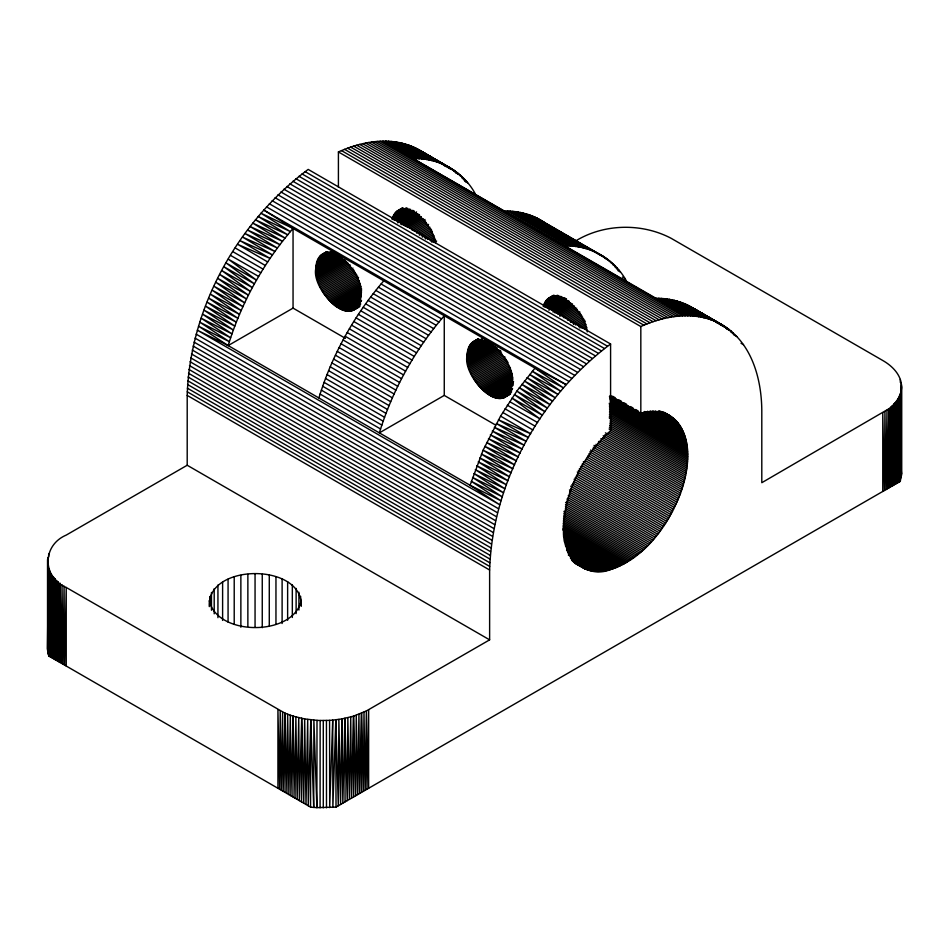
<?xml version="1.0" encoding="UTF-8"?>
<svg xmlns="http://www.w3.org/2000/svg" width="949" height="949" viewBox="0 0 949 949"><rect width="100%" height="100%" fill="white"/><g stroke="black" fill="none" stroke-linecap="round" stroke-linejoin="round"><path stroke-width="1.42" d="M285.032 792.356L285.08 713.245L66.24 587.467C42.041 577.217 42.041 545.343 66.24 535.094L187.202 465.247L489.625 639.851L489.625 570.005C492.472 481.76 540.301 396.552 610.587 344.001L308.176 169.408C237.879 221.959 190.061 307.168 187.202 395.413L187.202 465.247M292.956 796.935L293.051 716.163L285.08 713.245L283.17 791.288L282.6 712.13L281.367 790.244L280.216 710.943L279.623 789.236L277.927 709.686L277.927 788.263M285.08 713.245L286.942 793.459L287.654 714.289L288.899 794.598L290.311 715.261L290.904 795.748L293.051 716.163L304.665 718.939L317.002 720.362L316.895 807.646L336.017 807.101L900.281 481.333L901.55 473.978L901.55 386.682C901.467 375.033 892.274 365.899 882.76 360.49L671.073 238.27C641.666 222.801 603.576 223.596 575.248 241.212M320.086 807.789L320.145 720.493L317.002 720.362M888.893 487.905L888.928 408.746C895.785 403.479 901.562 395.65 901.55 386.682M893.922 484.998L893.97 404.144L892.772 485.663L892.428 405.721L891.55 486.363L890.743 407.263L890.257 487.11L888.928 408.746L761.798 482.709L761.798 412.874C762.023 380.383 752.379 343.277 722.901 325.341L692.497 307.773C681.536 301.201 668.677 298.2 655.949 298.294L382.898 141.164C367.5 141.425 352.411 145.695 338.413 151.947L338.413 187.226M897.742 482.792L897.801 399.161L896.912 483.278L896.663 400.858L895.986 483.8L895.393 402.518L895.002 484.381L893.97 404.144M900.281 481.333L900.85 392.115L901.23 477.679L901.242 383.052M900.316 382.411L900.316 379.458M901.467 475.829L901.467 384.867M301.533 801.881L301.675 718.369L299.338 800.612L298.745 717.717L297.167 799.366L295.863 716.981L295.044 798.145L293.051 716.163M310.56 807.101L310.774 719.828L313.716 807.421L316.895 807.646L313.882 720.137L313.716 807.421L310.56 807.101L48.719 655.925L47.45 648.582L47.925 608.392M66.24 666.044L66.24 587.467L64.615 665.095L64.069 586.15L63.037 664.193L62.017 584.774L61.543 663.327L60.072 583.338L58.743 661.714L58.257 581.856L57.45 660.967L56.572 580.325L56.228 660.255L55.03 578.736L53.998 658.974L53.607 577.111L53.014 658.404L52.337 575.45L52.088 657.871L51.199 573.754L50.499 656.957L50.214 572.033L49.822 656.566L49.372 570.278L49.229 656.222L48.684 568.51L48.174 654.11L48.15 566.719L47.77 652.271L47.758 557.644M48.66 556.968L48.684 554.05M900.316 393.906L899.771 481.618L899.628 395.686L899.178 481.962L898.786 397.429L898.501 482.353L897.801 399.161M610.587 344.001L610.587 430.751C583.338 455.318 564.418 490.87 563.718 527.952C560.669 553.386 584.121 580.029 610.444 569.637C644.205 558.38 667.194 526.909 679.887 494.963C689.828 469.091 695.19 428.746 665.866 413.384M888.928 408.746L887.457 488.735L886.983 410.182L885.963 489.601L884.931 411.558L884.385 490.503L882.76 412.874L882.76 491.44M315.732 268.828C321.628 228.626 365.436 273.324 361.094 295.02C355.199 335.211 311.391 290.524 315.732 268.828L339.671 255.008M466.944 356.124C472.839 315.922 516.647 360.62 512.306 382.317C506.41 422.507 462.59 377.821 466.944 356.124L489.625 343.028M368.651 788.263L368.651 709.686L366.966 789.236L366.373 710.943L365.211 790.244L363.989 712.13L363.408 791.288L361.51 713.245L359.635 793.459L358.936 714.289L357.678 794.598L356.278 715.261L355.673 795.748L353.538 716.163L351.545 798.145L350.727 716.981L349.41 799.366L347.844 717.717L347.251 800.612L344.902 718.369L342.838 803.162L341.913 718.939L353.538 716.163L366.373 710.943L489.625 639.851M310.774 719.828L308.271 805.772L307.701 719.425L306.005 804.467L304.665 718.939L303.751 803.162L301.675 718.369M335.804 719.828L332.862 807.421L332.708 720.137L341.913 718.939L340.584 804.467L338.876 719.425L338.307 805.772L335.804 719.828L336.017 807.101M209.278 606.601C206.574 562.662 303.609 562.591 301.224 606.387M301.224 600.456C293.704 636.565 217.143 636.565 209.278 600.67M392.02 219.207C403.705 191.662 434.108 226.408 435.721 243.205M543.219 306.503C555.39 278.555 586.185 314.736 587.229 331.913M228.163 345.578C241.295 302.577 263.68 262.458 293.051 228.46L534.987 368.129L566.102 384.594L263.68 209.99L293.051 228.46L293.051 308.117L228.163 345.578L197.309 330.181L499.72 504.773L470.087 485.259L228.163 345.578L198.507 326.183L229.361 341.676L199.776 322.174L230.631 337.773L201.117 318.176L231.959 333.882L202.517 314.166L233.347 329.979L203.976 310.157L234.794 326.076L205.494 306.159L236.301 322.174L207.084 302.162L237.867 318.283L208.733 298.176L239.492 314.404L210.429 294.19L241.165 310.537L212.196 290.228L242.897 306.669L214.011 286.278L244.688 302.826L215.898 282.339L246.526 298.994L217.831 278.425L248.424 295.186L219.812 274.522L250.37 291.39L221.864 270.643L252.363 287.618L223.952 266.788L254.415 283.858L226.099 262.968L256.503 280.133L228.294 259.16L258.65 276.444M318.888 397.951C332.02 354.962 354.404 314.843 383.776 280.833M444.262 395.413L444.262 315.756C414.879 349.766 392.506 389.885 379.363 432.874L444.262 395.413L495.366 424.915M500.586 416.113L483.1 450.217L470.087 485.259L500.93 500.775L471.297 481.357L502.199 496.778L472.566 477.454L503.528 492.768L473.895 473.551L504.927 488.759L475.283 469.648L506.386 484.761L476.73 465.757L507.917 480.752L478.237 461.855L509.494 476.766L479.803 457.964L511.143 472.768L481.416 454.085L512.851 468.794L483.1 450.217L514.607 464.832L484.832 446.35L516.434 460.87L486.623 442.507L518.308 456.932L488.462 438.675L520.242 453.017L490.348 434.856L522.235 449.114L492.294 431.06L524.275 445.247L494.299 427.287L526.375 441.392L496.339 423.539L528.522 437.56L498.439 419.814L530.716 433.764L500.586 416.113L516.837 391.13L534.987 368.129L563.326 387.797L532.294 371.273L560.586 391.059L529.625 374.464L557.87 394.381L527.003 377.702L555.201 397.738L524.406 380.988L552.567 401.154L521.843 384.321L549.969 404.618L519.317 387.702L547.407 408.117L516.837 391.13L544.892 411.664L514.382 394.582L542.413 415.259L511.974 398.082L539.981 418.889L509.613 401.629M321.604 254.629L326.646 251.722M397.216 210.986L402.257 208.068M320.881 255.186L326.539 251.912M396.48 211.532L402.151 208.27M320.193 255.803L327.417 251.627M395.804 212.149L403.028 207.985M319.552 256.479L327.12 252.114M395.164 212.837L402.72 208.472M318.959 257.226L327.785 252.137M394.559 213.572L403.384 208.483M318.413 258.021L328.496 252.209M394.013 214.379L404.096 208.555M317.915 258.887L330.513 251.615M393.515 215.233L406.113 207.961M317.464 259.801L331.32 251.793M393.064 216.147L406.919 208.151M317.061 260.773L332.174 252.043M392.661 217.119L407.785 208.389M316.705 261.782L331.83 253.063M392.317 218.14L407.429 209.409M316.408 262.849L334.048 252.671M393.277 218.484L409.66 209.017M316.171 263.964L335.068 253.051M393.028 219.587L410.668 209.409M315.981 265.127L334.878 254.213M394.096 220.026L410.478 210.559M315.839 266.325L337.263 253.952M395.223 220.488L412.862 210.31M315.756 267.559L338.437 254.462M396.409 220.998L414.049 210.808M397.631 221.544L414.013 212.078M315.756 270.133L339.706 256.301M397.667 222.837L416.564 211.924M315.839 271.461L341.047 256.906M400.264 222.718L416.647 213.252M315.981 272.814L342.435 257.535M400.407 224.071L418.046 213.881M316.171 274.19L342.625 258.911M401.854 224.723L419.494 214.533M316.408 275.578L344.131 259.575M403.361 225.388L419.743 215.933M316.705 276.989L345.685 260.263M404.915 226.064L421.297 216.609M317.061 278.413L346.041 261.687M406.528 226.764L421.641 218.033M317.464 279.848L347.702 262.387M408.189 227.463L423.301 218.733M317.915 281.284L348.153 263.822M409.897 228.175L425.01 219.444M318.413 282.719L349.908 264.534M411.652 228.887L425.52 220.88M318.959 284.154L350.466 265.969M412.198 230.322L426.065 222.315M319.552 285.578L351.059 267.393M414.061 231.022L426.659 223.75M320.193 287.001L352.957 268.093M415.959 231.71L428.557 224.439M320.881 288.413L353.645 269.504M416.647 233.122L427.987 226.574M321.604 289.801L354.368 270.892M418.628 233.786L429.968 227.238M322.375 291.177L355.14 272.268M419.399 235.162L430.739 228.614M323.182 292.529L355.946 273.62M421.463 235.791L431.546 229.966M324.024 293.858L356.788 274.949M422.305 237.12L432.388 231.295M324.902 295.151L357.666 276.242M424.452 237.689L432.009 233.324M325.815 296.42L358.58 277.511M425.354 238.946L432.922 234.581M326.753 297.654L358.259 279.469M427.56 239.456L433.859 235.815M327.725 298.84L359.22 280.655M429.79 239.919L433.563 237.736M328.71 300.003L358.959 282.541M430.787 241.07L434.559 238.887M329.73 301.106L359.979 283.644M431.795 242.185L435.579 240.002M330.774 302.173L359.754 285.435M434.096 242.517L436.623 241.058M331.83 303.182L360.81 286.456M332.897 304.143L360.62 288.14M333.989 305.056L361.711 289.054M335.08 305.91L361.545 290.631M336.195 306.705L361.391 292.15M337.298 307.44L361.237 293.609M338.413 308.117L361.094 295.02M339.528 308.722L360.952 296.349M340.632 309.267L360.798 297.63M341.747 309.754L360.644 298.84M342.838 310.157L360.478 299.979M343.929 310.513L361.569 300.323M344.997 310.786L361.379 301.331M346.053 310.987L359.92 302.992M347.097 311.13L359.695 303.858M348.105 311.201L360.715 303.917M349.102 311.189L360.442 304.641M350.074 311.118L358.9 306.029M351.011 310.975L359.79 305.91M351.925 310.762L359.481 306.397M352.803 310.477L359.73 306.48M354.452 309.694L358.236 307.512M472.816 341.925L477.857 339.018M548.415 298.283L553.457 295.364M472.092 342.482L477.75 339.208M547.692 298.828L553.35 295.566M471.404 343.099L478.628 338.923M547.004 299.457L554.228 295.281M470.763 343.787L478.32 339.422M546.363 300.133L553.931 295.768M470.17 344.523L478.984 339.434M545.77 300.869L554.596 295.78M469.613 345.329L479.696 339.505M545.224 301.675L555.307 295.851M469.114 346.183L481.712 338.912M544.726 302.529L557.324 295.258M468.664 347.097L482.531 339.101M544.275 303.455L558.131 295.447M468.26 348.069L482.128 340.062M543.872 304.415L558.985 295.685M467.916 349.09L483.041 340.359M543.516 305.436L558.641 296.705M467.62 350.157L485.259 339.967M544.489 305.78L560.859 296.325M467.371 351.272L486.279 340.359M544.24 306.895L561.879 296.705M467.181 352.423L486.09 341.51M545.307 307.322L561.689 297.867M467.05 353.621L488.474 341.249M546.434 307.784L564.074 297.606M466.967 354.855L489.648 341.759M547.609 308.295L565.248 298.116M548.842 308.84L566.482 298.65M466.967 357.429L492.163 342.874M548.866 310.133L566.517 299.955M467.05 358.758L492.246 344.202M551.476 310.015L567.858 300.56M467.181 360.11L493.646 344.831M552.864 310.643L569.246 301.177M467.371 361.486L493.836 346.207M553.065 312.019L569.436 302.565M467.62 362.886L495.342 346.871M554.56 312.684L570.942 303.229M467.916 364.286L496.896 347.559M556.126 313.372L572.496 303.905M468.26 365.709L497.252 348.983M557.727 314.06L572.852 305.329M468.664 367.144L498.913 349.683M559.388 314.76L574.513 306.041M469.114 368.58L500.621 350.395M559.839 316.195L574.964 307.476M469.613 370.015L501.119 351.83M562.864 316.183L576.719 308.176M470.17 371.45L501.665 353.265M563.409 317.618L577.277 309.611M470.763 372.886L502.258 354.701M565.272 318.318L577.87 311.047M471.404 374.297L502.899 356.112M567.17 319.018L579.768 311.735M472.092 375.709L504.844 356.8M567.858 320.418L580.456 313.146M472.816 377.109L505.58 358.188M569.839 321.094L581.179 314.546M473.587 378.485L506.339 359.564M570.61 322.458L581.951 315.91M474.393 379.837L507.146 360.917M572.674 323.087L582.757 317.263M475.235 381.154L507.988 362.245M573.516 324.416L583.599 318.591M476.113 382.459L507.608 364.274M575.652 324.985L584.477 319.896M477.015 383.716L508.522 365.531M577.822 325.519L585.391 321.153M477.964 384.95L509.459 366.765M578.76 326.753L585.07 323.111M478.925 386.148L510.432 367.963M579.732 327.951L586.031 324.309M479.921 387.299L510.171 369.837M581.986 328.366L585.77 326.183M480.941 388.402L511.179 370.94M584.264 328.745L586.79 327.298M481.985 389.47L510.965 372.732M483.041 390.478L512.021 373.752M484.109 391.439L511.831 375.436M485.2 392.352L511.653 377.073M486.291 393.206L512.757 377.927M487.395 394.001L512.602 379.446M488.51 394.737L512.448 380.917M489.625 395.413L513.563 381.593M490.728 396.018L513.409 382.922M491.843 396.563L513.267 384.203M492.946 397.05L513.112 385.413M494.049 397.465L511.689 387.275M495.129 397.809L511.511 388.355M496.208 398.082L512.59 388.627M497.264 398.295L512.377 389.565M498.296 398.426L510.906 391.154M499.316 398.497L510.657 391.949M500.313 398.485L511.653 391.937M501.286 398.414L510.099 393.325M502.223 398.272L509.779 393.906M503.136 398.058L510.692 393.693M504.014 397.773L509.672 394.499M338.413 151.947L640.824 326.539C665.51 315.258 695.925 310.465 720.706 324.072L688.155 305.412M610.077 395.531L640.824 413.289C650.267 410.502 661.05 410.466 669.709 415.615M329.576 720.362L332.708 720.137L329.683 807.646L329.576 720.362L320.145 720.493M504.738 210.998C519.103 210.856 533.67 214.782 545.426 223.169M565.224 245.91C590.076 245.091 614.418 258.947 626.316 280.797M475.105 193.501C463.207 171.65 438.865 157.795 414.013 158.613L385.674 141.164L382.898 141.164L685.32 315.756L655.949 298.294L688.096 315.768L658.642 298.33L690.836 315.863L661.299 298.437L693.541 316.053L663.932 298.65L696.21 316.325L666.53 298.935L698.844 316.693L669.092 299.315L701.441 317.156L671.607 299.777L704.004 317.713L674.098 300.335L706.519 318.354L676.542 300.963L708.998 319.078L678.95 301.687L711.43 319.908L681.323 302.494M452.661 169.408L420.478 150.737C410.039 144.426 397.833 141.365 385.674 141.164L416.706 158.649L388.414 141.259L419.375 158.768L391.13 141.448L421.997 158.969L393.799 141.733L424.594 159.266L396.433 142.101L427.157 159.634L399.031 142.564L429.683 160.096L401.593 143.109L432.163 160.654L404.108 143.75L434.618 161.283L406.587 144.485L437.026 162.006L409.019 145.304L439.387 162.813M293.051 228.46L260.904 213.205L290.358 231.592L258.164 216.467L287.701 234.783L255.459 219.777L285.068 238.021L252.79 223.145L282.47 241.319L250.156 226.55L279.908 244.652L247.559 230.014L277.393 248.021L244.996 233.525L274.902 251.449L242.481 237.072L272.458 254.913L240.002 240.655L270.05 258.413L237.57 244.284L267.677 261.948M730.6 331.521L733.102 332.921M726.175 328.437L731.169 331.237L726.068 328.283M701.821 314.19L704.312 315.59M716.744 322.613L729.188 329.635L720.267 324.475M465.105 181.318L467.584 182.718L465.069 181.212M702.355 314.048L704.834 315.459M707.313 316.859L727.136 328.117L692.497 307.773M463.42 179.373L465.9 180.785L463.385 179.278M722.901 325.341L694.585 309.089L725.048 326.681M461.688 177.51L464.168 178.922L461.641 177.416M455.567 172.588L460.538 175.435L455.461 172.433M507.288 405.199L537.597 422.554M429.256 156.478L436.742 160.784M439.245 162.22L441.736 163.655L411.403 146.217M444.227 165.09L446.718 166.526M449.221 167.961L456.706 172.255L420.478 150.737M443.705 165.221L446.196 166.656M454.915 171.662L458.652 173.809L453.551 170.808M230.548 255.4L260.845 272.766M418.284 149.479L450.561 168.103M416.042 148.305L454.701 170.796L422.625 152.089M536.956 218.116L603.861 256.704M413.74 147.214L443.99 164.675M534.714 217.06L605.913 258.092M685.925 304.356L716.163 321.818M547.431 224.64L553.73 228.282M556.244 229.729L565.07 234.83M567.585 236.277L570.112 237.736M572.627 239.195L581.452 244.284M583.967 245.744L607.906 259.563M532.436 216.087L592.923 250.999M683.648 303.383L713.814 320.809M604.81 258.199L609.851 261.105M530.111 215.186L590.598 250.109M609.222 261.283L611.749 262.731M527.751 214.391L588.226 249.302M611.073 262.98L613.588 264.439M525.343 213.667L585.818 248.591M522.887 213.027L583.374 247.95M612.852 264.771L615.379 266.218M614.584 266.633L617.111 268.081M520.408 212.481L580.883 247.404M616.269 268.567L618.784 270.014M517.881 212.018L578.368 246.942M617.882 270.572L620.409 272.031M515.319 211.639L575.806 246.562M512.721 211.354L573.208 246.266M510.099 211.141L570.574 246.064M622.402 277.049L624.928 278.496M507.43 211.022L567.917 245.945M380.098 141.247L682.509 315.851M377.263 141.425L679.674 316.029M374.404 141.698L676.815 316.29M371.51 142.053L673.92 316.658M368.592 142.504L671.014 317.108M365.662 143.05L668.072 317.654M362.696 143.679L665.119 318.283M359.718 144.402L662.129 319.006M356.717 145.221L659.14 319.813M353.704 146.122L656.115 320.715M350.667 147.107L653.09 321.711M347.619 148.186L650.041 322.779M344.558 149.349L646.981 323.953M341.498 150.606L643.908 325.199M305.092 171.627L607.502 346.219M302.019 173.916L604.442 348.508M298.959 176.277L601.381 350.881M295.91 178.72L598.333 353.313M292.885 181.235L595.296 355.828M289.86 183.809L592.283 358.414M286.871 186.467L589.282 361.059M283.881 189.183L586.304 363.787M663.588 412.091L671.643 416.848M663.232 412.317L673.482 418.236M280.928 191.971L583.338 366.563M660.836 411.368L674.359 418.983M661.121 411.629L675.214 419.766M659.709 411.047L676.044 420.597M658.914 411.095L676.851 421.451M658.416 411.249L677.633 422.352M657.882 411.451L678.381 423.278M657.325 411.676L679.116 424.25M655.462 411.19L679.804 425.247M654.857 411.486L680.48 426.279M652.936 411.071L681.121 427.347M277.986 194.818L580.408 369.422M652.26 411.439L681.738 428.45M650.29 411.095L682.319 429.589M649.567 411.51L682.877 430.751M647.526 411.225L683.41 431.949M646.744 411.712L683.909 433.171M275.08 197.736L577.49 372.328M644.656 411.498L684.371 434.428M643.802 412.044L684.81 435.71M642.936 412.613L685.225 437.026M612.556 396.196L615.118 397.678M618.962 399.897L621.524 401.38M624.086 402.851L626.648 404.333M630.492 406.552L633.054 408.034M635.628 409.517L638.191 410.988M640.753 412.471L685.593 438.367M272.185 200.713L574.596 375.306M610.337 396.089L685.949 439.731M609.377 396.741L686.257 441.131M609.661 398.165L686.542 442.554M609.91 399.612L686.803 444.002M269.326 203.75L571.737 378.343M610.136 401.083L687.029 445.472M610.326 402.566L687.218 446.955M609.211 403.349L687.373 448.474M266.491 206.846L568.902 381.439M609.341 404.891L687.503 450.016M609.436 406.445L687.598 451.57M609.495 408.023L687.669 453.159M609.531 409.624L687.693 454.749M609.531 411.237L687.705 456.374M609.507 412.874L687.669 458.011M609.436 414.535L687.61 459.66M381.083 283.976L441.57 318.9M609.353 416.208L687.515 461.333M609.222 417.892L687.384 463.017M610.349 420.324L687.23 464.713M378.426 287.167L438.901 322.091M610.16 422.044L687.04 466.433M609.946 423.764L686.827 468.154M375.792 290.406L436.279 325.329M609.685 425.508L686.578 469.897M609.412 427.252L686.293 471.641M609.092 429.007L685.985 473.397M373.194 293.692L433.681 328.615M610.029 431.522L685.641 475.164M608.38 432.554L685.261 476.944M370.632 297.025L431.119 331.948M605.415 432.863L684.858 478.723M604.976 434.654L684.419 480.514M603.232 435.71L683.956 482.317M368.117 300.406L428.592 335.329M602.734 437.513L683.458 484.12M600.931 438.568L682.936 485.924M365.626 303.822L426.113 338.746M600.373 440.383L682.378 487.727M598.511 441.451L681.797 489.542M363.182 307.286L423.657 342.209M597.894 443.254L681.192 491.345M595.972 444.334L680.552 493.16M594.027 445.401L679.887 494.963M360.774 310.786L421.249 345.709M593.327 447.204L679.187 496.778M592.603 449.007L678.464 498.581M358.402 314.321L418.889 349.244M590.575 450.075L677.716 500.384M589.803 451.866L676.934 502.175M356.077 317.903L416.564 352.814M588.997 453.658L676.139 503.966M588.166 455.449L675.308 505.746M353.799 321.509L414.286 356.433M505.01 408.805L535.26 426.255M232.837 251.663L263.075 269.125M587.312 457.216L674.454 507.525M586.435 458.996L673.576 509.293M351.569 325.151L412.044 360.062M585.533 460.751L672.675 511.06M583.327 461.76L671.738 512.804M349.374 328.817L409.861 363.74M582.378 463.503L670.789 514.548M581.405 465.224L669.816 516.28M580.408 466.944L668.82 517.988M347.227 332.518L407.714 367.441M579.388 468.64L667.799 519.684M578.344 470.324L666.767 521.381M345.139 336.243L405.614 371.166M577.289 471.997L665.7 523.041M293.051 308.117L345.436 338.354M577.478 474.393L664.62 524.702M343.087 339.991L403.574 374.914M576.387 476.03L663.517 526.339M575.26 477.655L662.402 527.964M341.094 343.763L401.569 378.687M574.121 479.257L661.263 529.566M574.24 481.57L660.101 531.143M339.149 347.559L399.624 382.483M573.066 483.136L658.926 532.709M571.879 484.678L657.728 534.24M337.251 351.379L397.738 386.29M570.669 486.196L656.53 535.758M570.729 488.427L655.296 537.264M569.483 489.909L654.063 538.735M335.412 355.211L395.899 390.122M569.519 492.092L652.805 540.183M569.53 494.251L651.536 541.606M333.621 359.054L394.108 393.977M568.249 495.651L650.255 543.006M568.237 497.762L648.962 544.37M331.889 362.909L392.376 397.833M566.933 499.103L647.657 545.722M566.897 501.167L646.34 547.027M565.568 502.448L645.012 548.32M330.216 366.788L390.691 401.7M565.509 504.453L643.671 549.578M565.438 506.422L642.331 550.811M328.591 370.668L389.078 405.591M565.367 508.356L640.978 552.01M565.284 510.265L639.614 553.172M327.025 374.558L387.512 409.482M563.92 511.404L638.238 554.311M563.825 513.243L636.862 555.414M563.718 515.058L635.486 556.482M325.519 378.449L386.006 413.373M563.623 516.837L634.098 557.526M563.504 518.581L632.698 558.534M563.398 520.289L631.31 559.495M324.072 382.352L384.559 417.275M563.279 521.962L629.911 560.432M563.16 523.599L628.511 561.333M322.684 386.255L383.171 421.178M563.042 525.212L627.111 562.199M562.923 526.778L625.711 563.03M562.793 528.308L624.3 563.813M321.355 390.158L381.842 425.081M562.674 529.803L622.9 564.572M563.836 531.998L621.5 565.284M563.718 533.409L620.1 565.972M320.086 394.06L380.573 428.984M563.611 534.797L618.712 566.612M563.504 536.138L617.324 567.205M564.679 538.178L615.937 567.775M564.572 539.447L614.549 568.297M564.477 540.669L613.173 568.783M564.394 541.855L611.808 569.234M565.592 543.741L610.444 569.637M565.521 544.845L609.092 570.005M565.45 545.912L607.74 570.325M566.683 547.68L606.399 570.61M196.158 334.167L498.581 508.771M566.636 548.664L605.071 570.859M566.6 549.601L603.754 571.061M566.577 550.515L602.449 571.227M567.846 552.116L601.156 571.345M567.846 552.935L599.875 571.428M195.091 338.152L497.501 512.745M569.139 554.453L598.605 571.476M569.163 555.189L597.36 571.476M568.297 554.999L570.859 556.482M570.491 556.636L596.114 571.428M570.539 557.288L594.893 571.345M570.622 557.905L593.683 571.227M570.385 558.012L572.947 559.495M573.267 559.969L592.484 571.061M571.144 558.949L573.706 560.432M572.093 559.756L591.31 570.859M194.082 342.126L496.493 516.719M572.211 560.254L590.159 570.61M572.354 560.705L589.021 570.325M572.259 560.8L576.114 563.018M573.113 561.594L587.894 570.005M573.979 562.235L586.79 569.637M574.181 562.567L585.711 569.222M575.189 563.504L584.655 568.783M193.145 346.077L495.556 520.681M192.267 350.027L494.69 524.619M191.461 353.941L493.883 528.546M190.725 357.856L493.148 532.448M190.061 361.735L492.472 536.339M189.468 365.602L491.879 540.195M188.934 369.434L491.357 544.038M188.483 373.242L490.894 547.846M188.092 377.026L490.503 551.618M187.772 380.774L490.182 555.367M187.522 384.487L489.945 559.08M187.344 388.165L489.767 562.757M187.238 391.807L489.66 566.411M187.202 395.413L489.625 570.005M706.27 316.361L696.637 310.477M708.82 317.844L711.359 319.315M713.909 320.786L717.729 323.004M235.186 247.95L265.352 265.518M502.768 412.447L532.958 429.992M734.241 335.044L736.804 336.539M429.316 156.538L433.147 158.791M440.799 163.299L444.618 165.553M447.169 167.048L451 169.302M741.039 343.277L743.506 344.736M459.85 175.636L462.377 177.143M459.375 185.897L460.49 186.562M424.725 153.524L426.765 155.043M730.944 331.794L734.716 335.353M901.23 470.289L901.55 473.978M361.51 713.245L361.545 792.356M353.538 716.163L353.633 796.935M344.902 718.369L345.056 801.881M326.444 720.493L326.492 807.789M60.072 583.338L60.107 662.497M55.03 578.736L55.078 659.591M51.199 573.754L51.258 657.384M48.684 568.51L48.719 655.925M640.824 326.539L640.824 413.289M323.289 720.54L323.289 807.836M300.631 596.304L300.631 605.201M298.911 592.259L298.911 610.053M296.124 588.416L296.124 613.623M292.328 584.869L292.328 617.491M287.63 581.713L287.63 620.266M282.114 579.02L282.114 623.505M275.957 576.862L275.957 624.3M269.279 575.284L269.279 625.688M262.256 574.335L262.256 627.704M255.056 574.026L255.056 627.384M247.867 574.37L247.867 626.245M240.868 575.355L240.868 627.242M234.213 576.968L234.213 624.406M228.068 579.151L228.068 622.141M222.612 581.867L222.612 620.421M217.938 585.047L217.938 617.669M214.201 588.605L214.201 613.813M211.461 592.461L211.461 610.254M209.812 596.518L209.812 605.415M47.533 559.459L47.533 650.433"/></g></svg>
